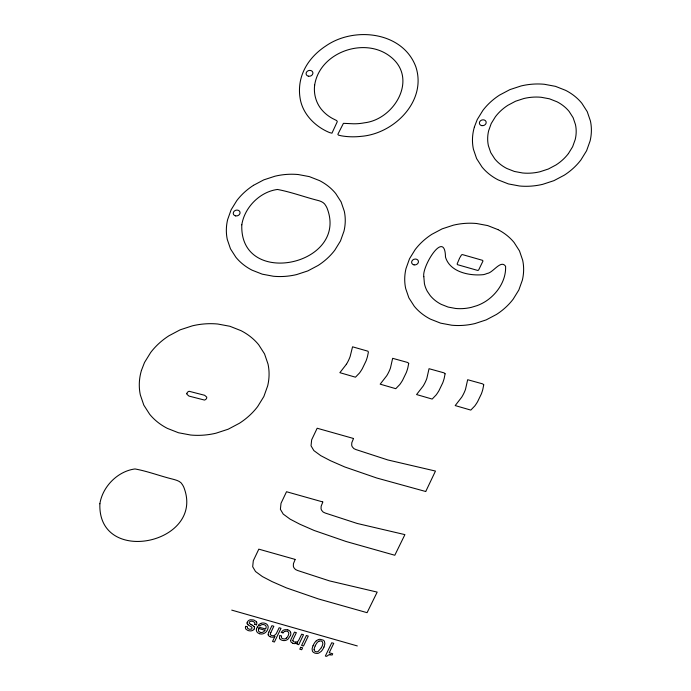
<?xml version="1.0" encoding="UTF-8"?>
<svg xmlns="http://www.w3.org/2000/svg" width="691" height="691" viewBox="0 0 691 691"><rect width="100%" height="100%" fill="white"/><g stroke="black" fill="none" stroke-linecap="round" stroke-linejoin="round"><path stroke-width="1.04" d="M314.146 649.514L314.284 650.43A2.375 1.987 -16.5 0 0 314.785 651.121L315.45 651.527A3.921 3.282 -16.5 0 0 316.072 651.725L316.685 651.803A2.609 2.185 -16.5 0 0 318.041 651.544L321.367 647.743M290.73 640.453L290.712 640.712A3.36 2.807 -16.5 0 0 290.738 641.17L290.781 641.369A2.989 2.496 -16.5 0 0 291.257 642.267L292.656 643.166M295.195 559.434L293.45 563.623L293.338 566.024A8.413 7.031 -16.4 0 0 293.943 567.752L295.463 569.496L297.519 570.464L329.486 580.889L377.182 592.101L367.085 612.675L318.387 598.924L286.42 587.886L272.081 581.615L262.39 576.562L255.506 571.509L252.681 566.715L253.303 560.729L258.814 549.155L294.927 559.339M247.102 622.954L247.248 622.315A4.388 3.671 -16.5 0 1 247.473 621.814A3.93 3.291 -16.5 0 1 249.632 620A3.559 2.98 -16.5 0 1 250.47 619.758L253.251 619.939A10.952 9.164 -16.5 0 1 254.124 620.198L256.301 621.563A2.963 2.479 -16.5 0 1 256.577 622.03M256.594 628.775L256.568 628.87A5.537 4.63 -16.5 0 0 256.456 630.848A5.26 4.405 -16.5 0 0 259.643 633.69M290.505 635.461L288.026 639.123A5.614 4.699 -16.5 0 1 286.782 639.935A5.804 4.854 -16.5 0 1 286.247 640.168A5.027 4.206 -16.5 0 1 283.267 640.54L282.446 640.358A5.571 4.664 -16.5 0 1 279.708 638.709M324.027 647.018L324.874 643.831L324.425 641.378A4.44 3.714 -16.5 0 0 323.302 640.168L320.037 639.287A4.474 3.749 -16.5 0 0 318.309 639.641L316.979 640.358A7.325 6.124 -16.5 0 0 316.34 640.851M312.945 645.791L312.09 648.858L312.392 651.026A4.509 3.775 -16.5 0 0 313.455 652.356L314.578 652.978A6.962 5.822 -16.5 0 0 315.657 653.306L317.212 653.427A4.371 3.654 -16.5 0 0 318.706 653.099L321.16 651.44A15.332 12.827 -16.5 0 0 323.949 647.001M459.757 257.812L461.441 255.005A1.607 1.347 -16.4 0 1 462.452 254.599L482.508 260.326A1.607 1.347 -16.4 0 1 482.931 261.138L478.638 270.017A1.607 1.347 -16.4 0 1 477.636 270.423L457.572 264.696A1.607 1.347 -16.4 0 1 457.157 263.893L459.463 258.443M257.372 626.815L265.629 628.957A5.493 4.595 -16.5 0 0 266.07 626.279A2.66 2.22 -16.5 0 0 265.119 625.148L264.498 624.837A4.889 4.094 -16.5 0 0 263.936 624.673A3.446 2.885 -16.5 0 0 261.345 624.871A3.636 3.04 -16.5 0 0 260.092 625.873L258.253 625.346A5.018 4.198 -16.5 0 1 260.801 623.481M268.851 632.084L271.926 625.692L273.852 626.245L270.829 632.524M297.648 642.76L296.966 644.167L298.745 644.677L303.539 634.718L301.665 634.183L299.151 639.4A9.294 7.782 -16.5 0 1 298.357 640.807A3.161 2.643 -16.5 0 1 295.446 642.103M425.863 491.249L435.468 471.063L387.841 459.964L355.882 449.547L353.818 448.571L352.306 446.827A8.413 7.031 -16.4 0 1 351.693 445.108L351.805 442.706L353.533 438.474M425.742 491.508L376.742 478.008L344.774 466.969L330.445 460.698L320.745 455.637L313.861 450.592L311.036 445.799L311.658 439.813L317.169 428.239L353.282 438.414M254.184 628.862L254.392 628.395A2.522 2.116 -16.5 0 0 254.323 626.987M346.381 364.287L339.868 372.674L355.468 377.191L359.519 372.985A65.861 55.047 -16.4 0 0 362.257 368.813L366.04 360.97A65.861 55.047 -16.4 0 0 367.5 356.435L368.372 352.229L367.992 351.218L352.548 346.813L350.164 356.444A47.161 39.413 -16.4 0 1 346.355 364.338M568.417 153.583L572.632 146.742L575.24 139.444A45.926 38.385 -16.4 0 0 575.473 124.605L573.107 117.66L569.099 111.406A45.926 38.385 -16.4 0 0 557.032 101.802L549.457 98.813L541.183 97.276A45.926 38.385 -16.4 0 0 523.882 98.511L515.538 101.24L507.85 105.317A45.926 38.385 -16.4 0 0 495.447 116.684L491.223 123.525L488.615 130.824A45.926 38.385 -16.4 0 0 488.382 145.663L490.748 152.607L494.756 158.861A45.926 38.385 -16.4 0 0 506.823 168.474L514.398 171.454L522.672 172.992A45.926 38.385 -16.4 0 0 539.973 171.757L548.317 169.027L556.013 164.95A45.926 38.385 -16.4 0 0 568.408 153.583M286.48 638.026L285.297 638.769A2.66 2.228 -16.5 0 1 284.044 639.002L282.109 638.38A2.021 1.693 -16.5 0 1 281.548 637.707A3.792 3.17 -16.5 0 1 281.548 635.962L279.708 635.435L279.475 638.026A3.187 2.669 -16.5 0 0 279.769 638.665M253.459 185.343L263.789 179.867L274.992 176.205A61.689 51.557 -16.4 0 1 298.236 174.538L309.343 176.611L319.527 180.61A61.689 51.557 -16.4 0 1 335.722 193.532L341.112 201.927L344.299 211.256A61.689 51.557 -16.4 0 1 343.971 231.183L340.473 240.986L334.807 250.177A61.689 51.557 -16.4 0 1 318.145 265.439L307.815 270.915L296.612 274.586A61.689 51.557 -16.4 0 1 273.368 276.245L262.26 274.172L252.077 270.172A61.689 51.557 -16.4 0 1 235.881 257.259L230.492 248.855L227.304 239.527A61.689 51.557 -16.4 0 1 227.633 219.6L231.131 209.796L236.797 200.606A61.689 51.557 -16.4 0 1 253.459 185.343M318.966 641.179L317.359 642.328L315.701 644.85A27.156 22.725 -16.5 0 0 315.191 645.878M330.073 654.783C328.035 654.135 327.214 657.366 325.366 656.027L331.749 642.76L333.753 643.33L329.21 652.762L332.716 653.764L332.103 655.051A14.442 12.084 -16.5 0 0 330.073 654.774M322.861 501.968L321.16 506.201L321.047 508.602A8.413 7.031 -16.4 0 0 321.661 510.321L323.172 512.066L325.236 513.042L357.195 523.467L404.909 534.627L394.803 555.253L346.096 541.502L314.129 530.463L299.799 524.193L290.108 519.14L283.224 514.087L280.391 509.293L281.012 503.307L286.523 491.733L322.645 501.908M259.609 633.768L260.775 633.993A5.208 4.353 -16.5 0 0 263.867 633.492A6.374 5.329 -16.5 0 0 266.458 631.488L267.331 630.166A10.641 8.905 -16.5 0 0 267.737 629.276L268.177 627.342A5.312 4.448 -16.5 0 0 267.858 625.666L267.754 625.459A5.252 4.396 -16.5 0 0 265.24 623.377A7.16 5.994 -16.5 0 0 263.375 623.014A4.897 4.094 -16.5 0 0 260.775 623.412M231.735 610.118L357.307 645.938M254.677 624.327L256.482 624.845M283.016 632.87L281.194 632.351L282.947 630.503A4.068 3.403 -16.5 0 1 284.156 629.898A5.563 4.656 -16.5 0 1 287.767 629.933M258.745 628.508L264.938 630.27M287.793 629.89L288.786 630.278A4.578 3.835 -16.5 0 1 290.419 631.885L290.591 632.317M260.429 632.343L259.16 631.712A2.729 2.28 -16.5 0 1 258.512 630.745A5.347 4.474 -16.5 0 1 258.788 628.516M270.207 636.782L268.773 635.858A3.092 2.583 -16.5 0 1 268.281 634.943L268.238 634.735M497.9 229.593L487.716 225.586L476.609 223.513A61.689 51.557 -16.4 0 0 453.365 225.18L442.162 228.851L431.832 234.318A61.689 51.557 -16.4 0 0 415.17 249.589L409.504 258.771L405.997 268.583A61.689 51.557 -16.4 0 0 405.677 288.51L408.873 297.838L414.246 306.234A61.689 51.557 -16.4 0 0 430.458 319.147L440.633 323.155L451.741 325.219A61.689 51.557 -16.4 0 0 474.985 323.561L486.188 319.89L496.518 314.422A61.689 51.557 -16.4 0 0 513.18 299.151L518.846 289.97L522.353 280.157A61.689 51.557 -16.4 0 0 522.672 260.231L519.485 250.902L514.104 242.506A61.689 51.557 -16.4 0 0 497.9 229.593M252.206 625.156L250.747 624.327M248.069 624.819L247.654 624.465A2.617 2.185 -16.5 0 1 247.084 622.954M253.968 626.469L254.323 626.987M292.941 640.635L292.958 640.756A1.857 1.555 -16.5 0 0 293.485 641.568L294.288 641.948A4.267 3.567 -16.5 0 0 295.437 642.155M313.066 645.809A14.839 12.421 -16.5 0 1 316.253 640.79M314.077 649.514A13.699 11.462 -16.5 0 1 315.234 645.895M321.289 647.709A14.468 12.11 -16.5 0 0 322.87 643.675L322.455 641.965A2.488 2.082 -16.5 0 0 321.747 641.3L321.35 641.127A3.395 2.833 -16.5 0 0 320.771 640.972A2.876 2.41 -16.5 0 0 318.966 641.17M297.674 642.794A5.373 4.5 -16.5 0 1 292.595 643.269M290.704 640.453A8.214 6.875 -16.5 0 1 291.403 638.519L294.452 632.118L296.361 632.662L293.338 638.942A4.301 3.602 -16.5 0 0 292.889 640.635M286.515 638.052A8.05 6.737 -16.5 0 0 288.225 635.47A5.986 5.01 -16.5 0 0 288.743 632.939L288.657 632.792A2.539 2.125 -16.5 0 0 287.784 631.626L287.318 631.401A2.963 2.479 -16.5 0 0 284.778 631.332M283.051 632.887A4.474 3.74 -16.5 0 1 284.778 631.367M290.617 632.308A6.539 5.468 -16.5 0 1 290.488 635.461M270.25 636.722A4.802 4.025 -16.5 0 0 273.291 637.145A6.469 5.416 -16.5 0 0 274.983 636.351L272.539 641.473L274.413 641.999L281.021 628.292L279.147 627.756L276.227 633.733L274.353 635.478A3.61 3.023 -16.5 0 1 272.029 635.642A4.172 3.49 -16.5 0 1 271.563 635.478L270.812 635.046A1.814 1.512 -16.5 0 1 270.388 634.347M268.134 634.744A6.625 5.545 -16.5 0 1 268.92 632.11M270.302 634.347A4.69 3.921 -16.5 0 1 270.898 632.55M256.568 628.767A15.971 13.371 -16.5 0 1 257.397 626.815M264.869 630.261A3.636 3.04 -16.5 0 1 260.369 632.498M254.634 624.318A3.11 2.6 -16.5 0 0 254.849 622.772A2.185 1.831 -16.5 0 0 254.487 622.332L253.174 621.537A6.469 5.407 -16.5 0 0 252.63 621.364A4.068 3.403 -16.5 0 0 250.729 621.269A1.702 1.425 -16.5 0 0 249.434 622.099L249.339 622.306A1.399 1.175 -16.5 0 0 249.494 623.472L249.589 623.55A10.607 8.879 -16.5 0 0 250.764 624.31M252.18 625.2A8.853 7.411 -16.5 0 1 254.012 626.435M254.323 628.922A3.991 3.343 -16.5 0 1 249.727 630.857L248.786 630.719A8.603 7.204 -16.5 0 1 247.948 630.46L246.195 629.397A3.654 3.058 -16.5 0 1 245.512 628.171A3.619 3.032 -16.5 0 1 245.72 626.296L247.508 626.806A2.427 2.03 -16.5 0 0 247.456 627.964A1.892 1.581 -16.5 0 0 247.698 628.361L249.002 629.147A6.72 5.623 -16.5 0 0 249.511 629.302L251.774 629.052L251.956 627.307A5.157 4.319 -16.5 0 0 250.911 626.564L249.814 625.925A18.372 15.375 -16.5 0 1 248.06 624.828M256.611 622.021A4.837 4.051 -16.5 0 1 256.465 624.845M423.825 276.685L424.404 283.535A38.964 32.572 -16.4 0 0 427.332 291.377L430.208 295.584A41.857 34.982 -16.4 0 0 441.204 304.342L448.105 307.063L455.645 308.471A41.857 34.982 -16.4 0 0 471.417 307.34L477.161 305.595A39.007 32.607 -16.4 0 0 486.032 301.121C497.425 293.606 506.253 280.261 505.587 266.303C500.906 259.211 493.054 272.902 487.138 273.455A17.405 14.546 -16.4 0 1 483.519 274.629C469.776 276.124 449.85 272.176 445.488 257.061C444.978 228.332 421.622 266.899 423.825 276.685M408.701 363.414L407.811 367.932A65.861 55.047 -16.4 0 1 406.351 372.466L402.568 380.309A65.861 55.047 -16.4 0 1 399.83 384.481L395.779 388.688L380.18 384.17L386.692 375.792A47.161 39.413 -16.4 0 0 388.808 371.931A47.161 39.413 -16.4 0 0 390.475 367.94L392.643 358.318L407.707 362.49L408.701 363.414M445.09 373.796L444.201 378.314A65.861 55.047 -16.4 0 1 442.741 382.849L438.958 390.691A65.861 55.047 -16.4 0 1 436.22 394.863L432.177 399.07L416.569 394.552L423.082 386.165A47.161 39.413 -16.4 0 0 425.207 382.313A47.161 39.413 -16.4 0 0 426.865 378.322L429.033 368.7L444.097 372.872L445.09 373.796M483.726 384.818L482.836 389.335A65.861 55.047 -16.4 0 1 481.377 393.87L477.593 401.713A65.861 55.047 -16.4 0 1 474.855 405.885L470.804 410.091L455.205 405.574L461.718 397.187A47.161 39.413 -16.4 0 0 465.501 389.344L467.669 379.722L482.733 383.894L483.726 384.818M186.881 393.62L186.872 393.775A3.93 3.291 -16.4 0 0 186.898 394.276L188.954 396.073L204.432 400.054A2.237 1.866 -16.4 0 0 205.123 399.813L205.495 399.579A3.93 3.291 -16.4 0 0 205.944 399.217L206.177 398.966A2.591 2.168 -16.4 0 0 206.704 397.886L206.73 397.584A3.93 3.291 -16.4 0 0 206.704 397.083L204.648 395.287L189.17 391.296A2.237 1.866 -16.4 0 0 188.479 391.547L188.107 391.771A3.93 3.291 -16.4 0 0 187.658 392.142L187.425 392.393A2.591 2.168 -16.4 0 0 186.898 393.473L186.881 393.62M99.884 503.765C97.535 566.845 206.039 543.446 183.763 487.129A42.021 35.12 -16.4 0 0 182.493 484.78C180.627 481.074 176.214 480.107 172.56 479.105C159.992 476.013 147.753 471.271 135.013 468.947C117.686 471.193 102.51 486.663 99.884 503.765M241.807 224.817C239.423 288.873 349.594 265.111 326.981 207.922A42.669 35.664 -16.4 0 0 325.686 205.529C324.148 202.498 320.805 201.124 317.661 200.373C304.23 196.952 291.101 192.02 277.48 189.464C259.885 191.744 244.476 207.447 241.807 224.817M314.664 85.131C313.464 94.252 316.279 103.823 322.516 110.638A46.064 38.497 -16.4 0 0 332.302 118.377L336.698 120.588L337.294 121.642L331.956 133.182L329.728 132.629A52.931 44.241 -16.4 0 1 325.841 130.875C312.945 124.38 302.097 112.434 300.032 97.768A65.723 54.934 -16.4 0 1 299.903 83.948C301.276 73.669 306.26 64.142 313.256 56.567A62.043 51.86 -16.4 0 1 326.316 45.649C354.587 26.267 402.853 31.743 415.844 66.811C427.133 101.076 394.069 133.743 361.246 136.334A61.741 51.6 -16.4 0 1 341.268 135.807L338.452 135.116L337.839 134.33L343.427 123.335L353.637 123.793A46.116 38.549 -16.4 0 0 364.528 122.799C394.587 119.336 418.496 78.394 390.389 56.627C364.788 36.329 319.605 52.17 314.664 85.131M141.413 370.48L140.688 373.2A67.329 56.273 -16.4 0 0 140.342 394.95L143.814 405.133L149.688 414.298A67.329 56.273 -16.4 0 0 167.377 428.385L178.485 432.756L190.612 435.019A67.329 56.273 -16.4 0 0 215.972 433.205L228.203 429.206L239.483 423.229A67.329 56.273 -16.4 0 0 257.665 406.567L263.85 396.539L267.676 385.837A67.329 56.273 -16.4 0 0 268.022 364.088L264.541 353.904L258.667 344.74A67.329 56.273 -16.4 0 0 240.986 330.652L229.878 326.273L217.751 324.019A67.329 56.273 -16.4 0 0 192.383 325.832L180.152 329.832L168.88 335.809A67.329 56.273 -16.4 0 0 150.698 352.47L144.505 362.499L141.413 370.48M474.423 126.859L473.75 129.347A61.689 51.557 -16.4 0 0 473.43 149.273L476.617 158.602L481.998 166.997A61.689 51.557 -16.4 0 0 498.211 179.91L508.386 183.918L519.494 185.991A61.689 51.557 -16.4 0 0 542.737 184.324L553.94 180.653L564.271 175.186A61.689 51.557 -16.4 0 0 580.932 159.915L586.599 150.733L590.105 140.921A61.689 51.557 -16.4 0 0 590.425 120.994L587.238 111.666L581.857 103.27A61.689 51.557 -16.4 0 0 565.644 90.357L555.469 86.349L544.361 84.276A61.689 51.557 -16.4 0 0 521.118 85.943L509.915 89.614L499.584 95.082A61.689 51.557 -16.4 0 0 482.923 110.353L477.256 119.534L474.423 126.859M300.706 647.294L299.79 649.186L301.699 649.73L302.615 647.838L300.706 647.294M306.372 635.521L301.596 645.437L303.504 645.981L308.281 636.066L306.372 635.521M308.514 76.217A3.464 2.902 -16.4 0 0 312.833 72.374A3.464 2.902 -16.4 0 0 307.15 71.389A3.464 2.902 -16.4 0 0 308.514 76.217M481.791 125.641A3.464 2.902 -16.4 0 0 486.11 121.797A3.464 2.902 -16.4 0 0 480.435 120.813A3.464 2.902 -16.4 0 0 481.791 125.641M414.039 264.878A3.464 2.902 -16.4 0 0 418.366 261.034A3.464 2.902 -16.4 0 0 412.682 260.049A3.464 2.902 -16.4 0 0 414.039 264.878M235.666 215.903A3.464 2.902 -16.4 0 0 239.984 212.059A3.464 2.902 -16.4 0 0 234.309 211.075A3.464 2.902 -16.4 0 0 235.666 215.903"/></g></svg>
